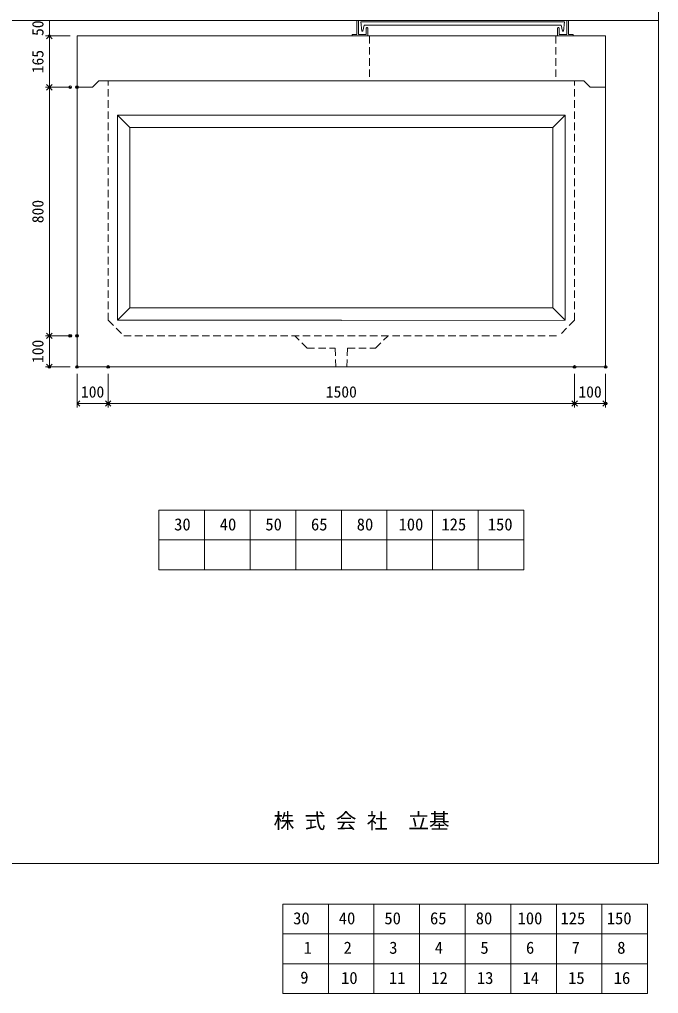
# Model space of a CAD drawing. Units: millimetres, scale not verified. Extents: x -6420 to 6420, y -3059 to 3059.
# Drawn here: x 4365 to 6420, y -3059 to 75 of the extents above; entities that cross this region are included whole.
import ezdxf
from ezdxf.enums import TextEntityAlignment as Align

# ---------------------------------------------------------------- set-up
doc = ezdxf.new("R2010")
doc.units = ezdxf.units.MM
doc.header["$LTSCALE"] = 20
doc.header["$PDMODE"] = 32
doc.header["$PDSIZE"] = 8
doc.linetypes.add('DASHED1', pattern=[1.8, 1.2, -0.6])
doc.layers.add('0-1_Defpoints', color=7, linetype='Continuous')
for name, color, linetype, lineweight in [('0-2_waku', 7, 'Continuous', 18), ('0-3_gaikei', 7, 'Continuous', 18), ('0-4_kakure', 7, 'DASHED1', 5), ('0-5_sunpou', 7, 'Continuous', 5), ('0-8_uchigawa', 6, 'Continuous', 18), ('0-A_futa', 3, 'Continuous', 18), ('0-B_GL', 4, 'Continuous', 18), ('0-D_文字１', 7, 'Continuous', 18), ('1-4_文字２', 7, 'Continuous', 5)]:
    doc.layers.add(name, color=color, linetype=linetype, lineweight=lineweight)
doc.styles.add('ＭＳ ゴシック', font='')
doc.styles.get('ＭＳ ゴシック').set_extended_font_data('MS Gothic')

# ---------------------------------------------------------------- blocks, each defined once
blk = doc.blocks.new('_Open90')
at = {"layer": '0-5_sunpou'}
blk.add_line((0, 0), (-1, 0), dxfattribs=at)
blk.add_lwpolyline([(-0.5, 0.5), (0, 0), (-0.5, -0.5)], dxfattribs=at)
blk = doc.blocks.new('16 5')
at = {"layer": '0-5_sunpou'}
for p, q in [((75.03, 82.5), (-5, 82.5)), ((8, 64.5), (8, -64.5)), ((53.03, -82.5), (-5, -82.5))]:
    blk.add_line(p, q, dxfattribs=at)
at = {"layer": '0-5_sunpou', "xscale": 18, "yscale": 18}
for p, rotation in [((8, 82.5), 90), ((8, -82.5), 270)]:
    blk.add_blockref('_Open90', p, dxfattribs=dict(at, rotation=rotation))
at = {"layer": '0-5_sunpou', "style": 'ＭＳ ゴシック'}
blk.add_text('165', height=36.66, rotation=90, dxfattribs=at).set_placement((0, -37.5), align=Align.BOTTOM_LEFT)
blk = doc.blocks.new('5 0')
at = {"layer": '0-5_sunpou'}
for p, q in [((2.73, 37.5), (2.73, -12.5)), ((9.9, -12.5), (-10.27, -12.5))]:
    blk.add_line(p, q, dxfattribs=at)
blk.add_point((2.73, -12.5), dxfattribs=at)
at = {"layer": '0-5_sunpou', "style": 'ＭＳ ゴシック'}
blk.add_text('50', height=36.66, rotation=90, dxfattribs=at).set_placement((-5.27, -12.5), align=Align.BOTTOM_LEFT)
blk = doc.blocks.new('D71')
at = {"layer": '0-1_Defpoints'}
for p in [(7133.24, 2425.17), (7044.21, 1625.17), (7133.24, 1625.17)]:
    blk.add_point(p, dxfattribs=at)
at = {"layer": '0-5_sunpou'}
for p, q in [((7111.24, 2425.17), (7031.21, 2425.17)), ((7044.21, 2407.17), (7044.21, 1643.17)), ((7111.24, 1625.17), (7031.21, 1625.17))]:
    blk.add_line(p, q, dxfattribs=at)
at = {"layer": '0-5_sunpou', "xscale": 18, "yscale": 18}
for p, rotation in [((7044.21, 2425.17), 90), ((7044.21, 1625.17), 270)]:
    blk.add_blockref('_Open90', p, dxfattribs=dict(at, rotation=rotation))
at = {"layer": '0-5_sunpou', "style": 'ＭＳ ゴシック'}
blk.add_text('800', height=36.66, rotation=90, dxfattribs=at).set_placement((7036.21, 1987.67), align=Align.BOTTOM_LEFT)
blk = doc.blocks.new('D72')
at = {"layer": '0-1_Defpoints'}
for p in [(7111.24, 1625.17), (7044.21, 1525.17), (7133.24, 1525.17)]:
    blk.add_point(p, dxfattribs=at)
at = {"layer": '0-5_sunpou'}
for p, q in [((7089.24, 1625.17), (7031.21, 1625.17)), ((7044.21, 1607.17), (7044.21, 1543.17)), ((7111.24, 1525.17), (7031.21, 1525.17))]:
    blk.add_line(p, q, dxfattribs=at)
at = {"layer": '0-5_sunpou', "xscale": 18, "yscale": 18}
for p, rotation in [((7044.21, 1625.17), 90), ((7044.21, 1525.17), 270)]:
    blk.add_blockref('_Open90', p, dxfattribs=dict(at, rotation=rotation))
at = {"layer": '0-5_sunpou', "style": 'ＭＳ ゴシック'}
blk.add_text('100', height=36.66, rotation=90, dxfattribs=at).set_placement((7036.21, 1537.67), align=Align.BOTTOM_LEFT)
blk = doc.blocks.new('D73')
at = {"layer": '0-1_Defpoints'}
for p in [(7133.24, 1525.17), (7233.24, 1525.17), (7233.24, 1407.46)]:
    blk.add_point(p, dxfattribs=at)
at = {"layer": '0-5_sunpou'}
for p, q in [((7133.24, 1503.17), (7133.24, 1394.46)), ((7233.24, 1503.17), (7233.24, 1394.46)), ((7151.24, 1407.46), (7215.24, 1407.46))]:
    blk.add_line(p, q, dxfattribs=at)
at = {"layer": '0-5_sunpou', "xscale": 18, "yscale": 18, "rotation": 180}
blk.add_blockref('_Open90', (7133.24, 1407.46), dxfattribs=at)
at = {"layer": '0-5_sunpou', "xscale": 18, "yscale": 18}
blk.add_blockref('_Open90', (7233.24, 1407.46), dxfattribs=at)
at = {"layer": '0-5_sunpou', "style": 'ＭＳ ゴシック'}
blk.add_text('100', height=36.66, dxfattribs=at).set_placement((7145.74, 1415.46), align=Align.BOTTOM_LEFT)
blk = doc.blocks.new('D74')
at = {"layer": '0-1_Defpoints'}
for p in [(7233.24, 1525.17), (8733.24, 1525.17), (8733.24, 1407.46)]:
    blk.add_point(p, dxfattribs=at)
at = {"layer": '0-5_sunpou'}
for p, q in [((7233.24, 1503.17), (7233.24, 1394.46)), ((8733.24, 1503.17), (8733.24, 1394.46)), ((7251.24, 1407.46), (8715.24, 1407.46))]:
    blk.add_line(p, q, dxfattribs=at)
at = {"layer": '0-5_sunpou', "xscale": 18, "yscale": 18, "rotation": 180}
blk.add_blockref('_Open90', (7233.24, 1407.46), dxfattribs=at)
at = {"layer": '0-5_sunpou', "xscale": 18, "yscale": 18}
blk.add_blockref('_Open90', (8733.24, 1407.46), dxfattribs=at)
at = {"layer": '0-5_sunpou', "style": 'ＭＳ ゴシック'}
blk.add_text('1500', height=36.66, dxfattribs=at).set_placement((7933.24, 1415.46), align=Align.BOTTOM_LEFT)
blk = doc.blocks.new('D75')
at = {"layer": '0-1_Defpoints'}
for p in [(8733.24, 1525.17), (8833.24, 1525.17), (8833.24, 1407.46)]:
    blk.add_point(p, dxfattribs=at)
at = {"layer": '0-5_sunpou'}
for p, q in [((8733.24, 1503.17), (8733.24, 1394.46)), ((8833.24, 1503.17), (8833.24, 1394.46)), ((8751.24, 1407.46), (8815.24, 1407.46))]:
    blk.add_line(p, q, dxfattribs=at)
at = {"layer": '0-5_sunpou', "xscale": 18, "yscale": 18, "rotation": 180}
blk.add_blockref('_Open90', (8733.24, 1407.46), dxfattribs=at)
at = {"layer": '0-5_sunpou', "xscale": 18, "yscale": 18}
blk.add_blockref('_Open90', (8833.24, 1407.46), dxfattribs=at)
at = {"layer": '0-5_sunpou', "style": 'ＭＳ ゴシック'}
blk.add_text('100', height=36.66, dxfattribs=at).set_placement((8745.74, 1415.46), align=Align.BOTTOM_LEFT)

msp = doc.modelspace()

# ---------------------------------------------------------------- linework, layer by layer
at = {"layer": '0-2_waku'}
for p, q in [((6420, 3059.2), (6420, -2640.8)), ((6420, 3059.2), (6420, -2640.8)), ((6420, 2702.95), (6420, -2640.8)), ((4813.33, -1503.46), (4813.33, -1695.46)), ((4813.33, -1503.46), (4813.33, -1695.46)), ((4813.33, -1503.46), (4813.33, -1695.46)), ((4813.33, -1503.46), (4813.33, -1695.46)), ((4813.33, -1503.46), (5986.67, -1503.46)), ((4960, -1503.46), (4960, -1695.46)), ((5106.67, -1503.46), (5106.67, -1695.46)), ((5106.67, -1503.46), (5106.67, -1695.46)), ((5253.33, -1503.46), (5253.33, -1695.46)), ((5400, -1503.46), (5400, -1695.46)), ((5546.67, -1503.46), (5546.67, -1695.46)), ((5693.33, -1503.46), (5693.33, -1695.46)), ((5840, -1503.46), (5840, -1695.46)), ((5986.67, -1503.46), (5986.67, -1695.46)), ((4813.33, -1599.46), (5986.67, -1599.46)), ((4813.33, -1695.46), (5986.67, -1695.46)), ((-1740, -2640.8), (6420, -2640.8))]:
    msp.add_line(p, q, dxfattribs=at)
msp.add_lwpolyline([(-1740, 3059.2), (6420, 3059.2), (6420, -2640.8)], dxfattribs=at)
at = {"layer": '0-3_gaikei'}
for p, q in [((4550, 7.54), (4550, 22.54)), ((4550, 22.54), (4550, -142.46)), ((4550, 22.54), (6250, 22.54)), ((4550, 22.54), (6250, 22.54)), ((4550, 22.54), (6250, 22.54)), ((4550, 7.54), (4550, 22.54)), ((4550, 22.54), (6250, 22.54)), ((6250, -142.46), (6250, 22.54)), ((4620, -122.46), (4600, -142.46)), ((4620, -122.46), (4600, -142.46)), ((4620, -122.46), (4600, -142.46)), ((4620, -122.46), (4600, -142.46)), ((4620, -122.46), (4600, -142.46)), ((4620, -122.46), (4600, -142.46)), ((4620, -122.46), (4600, -142.46)), ((4620, -122.46), (4600, -142.46)), ((4620, -122.46), (4600, -142.46)), ((4620, -122.46), (4600, -142.46)), ((4620, -122.46), (4600, -142.46)), ((4620, -122.46), (4600, -142.46)), ((4620, -122.46), (4600, -142.46)), ((4620, -122.46), (4600, -142.46)), ((4620, -122.46), (4600, -142.46)), ((4620, -122.46), (4600, -142.46)), ((4620, -122.46), (4600, -142.46)), ((4620, -122.46), (4600, -142.46)), ((4620, -122.46), (4600, -142.46)), ((4620, -122.46), (4600, -142.46)), ((4620, -122.46), (4600, -142.46)), ((4620, -122.46), (4600, -142.46)), ((4620, -122.46), (4600, -142.46)), ((4620, -122.46), (4600, -142.46)), ((4620, -122.46), (4600, -142.46)), ((4620, -122.46), (4600, -142.46)), ((4620, -122.46), (4600, -142.46)), ((4620, -122.46), (4600, -142.46)), ((4620, -122.46), (4600, -142.46)), ((4620, -122.46), (4600, -142.46)), ((4620, -122.46), (4600, -142.46)), ((4620, -122.46), (4600, -142.46)), ((4620, -122.46), (6180, -122.46)), ((4620, -122.46), (6180, -122.46)), ((4620, -122.46), (6180, -122.46)), ((4620, -122.46), (6180, -122.46)), ((4620, -122.46), (6180, -122.46)), ((4620, -122.46), (6180, -122.46)), ((4620, -122.46), (6180, -122.46)), ((4620, -122.46), (6180, -122.46)), ((4620, -122.46), (6180, -122.46)), ((4620, -122.46), (6180, -122.46)), ((4620, -122.46), (6180, -122.46)), ((4620, -122.46), (6180, -122.46)), ((4620, -122.46), (6180, -122.46)), ((4620, -122.46), (6180, -122.46)), ((4620, -122.46), (6180, -122.46)), ((4620, -122.46), (6180, -122.46)), ((4620, -122.46), (6180, -122.46)), ((4620, -122.46), (6180, -122.46)), ((4620, -122.46), (6180, -122.46)), ((4620, -122.46), (6180, -122.46)), ((4620, -122.46), (6180, -122.46)), ((4620, -122.46), (6180, -122.46)), ((4620, -122.46), (6180, -122.46)), ((4620, -122.46), (6180, -122.46)), ((4620, -122.46), (6180, -122.46)), ((4620, -122.46), (6180, -122.46)), ((4620, -122.46), (6180, -122.46)), ((4620, -122.46), (6180, -122.46)), ((4620, -122.46), (6180, -122.46)), ((4620, -122.46), (6180, -122.46)), ((4620, -122.46), (6180, -122.46)), ((4620, -122.46), (6180, -122.46)), ((6180, -122.46), (6200, -142.46)), ((6180, -122.46), (6200, -142.46)), ((6180, -122.46), (6200, -142.46)), ((6180, -122.46), (6200, -142.46)), ((6180, -122.46), (6200, -142.46)), ((6180, -122.46), (6200, -142.46)), ((6180, -122.46), (6200, -142.46)), ((6180, -122.46), (6200, -142.46)), ((6180, -122.46), (6200, -142.46)), ((6180, -122.46), (6200, -142.46)), ((6180, -122.46), (6200, -142.46)), ((6180, -122.46), (6200, -142.46)), ((6180, -122.46), (6200, -142.46)), ((6180, -122.46), (6200, -142.46)), ((6180, -122.46), (6200, -142.46)), ((6180, -122.46), (6200, -142.46)), ((6180, -122.46), (6200, -142.46)), ((6180, -122.46), (6200, -142.46)), ((6180, -122.46), (6200, -142.46)), ((6180, -122.46), (6200, -142.46)), ((6180, -122.46), (6200, -142.46)), ((6180, -122.46), (6200, -142.46)), ((6180, -122.46), (6200, -142.46)), ((6180, -122.46), (6200, -142.46)), ((6180, -122.46), (6200, -142.46)), ((6180, -122.46), (6200, -142.46)), ((6180, -122.46), (6200, -142.46)), ((6180, -122.46), (6200, -142.46)), ((6180, -122.46), (6200, -142.46)), ((6180, -122.46), (6200, -142.46)), ((6180, -122.46), (6200, -142.46)), ((6180, -122.46), (6200, -142.46)), ((4550, -142.46), (4600, -142.46)), ((4550, -142.46), (4600, -142.46)), ((4550, -142.46), (4600, -142.46)), ((4550, -142.46), (4600, -142.46)), ((4550, -142.46), (4600, -142.46)), ((4550, -142.46), (4600, -142.46)), ((4550, -142.46), (4600, -142.46)), ((4550, -142.46), (4600, -142.46)), ((4550, -142.46), (4600, -142.46)), ((4550, -142.46), (4600, -142.46)), ((4550, -142.46), (4600, -142.46)), ((4550, -142.46), (4600, -142.46)), ((4550, -142.46), (4600, -142.46)), ((4550, -142.46), (4600, -142.46)), ((4550, -142.46), (4600, -142.46)), ((4550, -142.46), (4600, -142.46)), ((4550, -142.46), (4600, -142.46)), ((4550, -142.46), (4600, -142.46)), ((4550, -142.46), (4600, -142.46)), ((4550, -142.46), (4600, -142.46)), ((4550, -142.46), (4600, -142.46)), ((4550, -142.46), (4600, -142.46)), ((4550, -142.46), (4600, -142.46)), ((4550, -142.46), (4600, -142.46)), ((4550, -142.46), (4600, -142.46)), ((4550, -142.46), (4600, -142.46)), ((4550, -142.46), (4600, -142.46)), ((4550, -142.46), (4600, -142.46)), ((4550, -142.46), (4600, -142.46)), ((4550, -142.46), (4600, -142.46)), ((4550, -142.46), (4600, -142.46)), ((4550, -142.46), (4600, -142.46)), ((6200, -142.46), (6250, -142.46)), ((6200, -142.46), (6250, -142.46)), ((6200, -142.46), (6250, -142.46)), ((6200, -142.46), (6250, -142.46)), ((6200, -142.46), (6250, -142.46)), ((6200, -142.46), (6250, -142.46)), ((6200, -142.46), (6250, -142.46)), ((6200, -142.46), (6250, -142.46)), ((6200, -142.46), (6250, -142.46)), ((6200, -142.46), (6250, -142.46)), ((6200, -142.46), (6250, -142.46)), ((6200, -142.46), (6250, -142.46)), ((6200, -142.46), (6250, -142.46)), ((6200, -142.46), (6250, -142.46)), ((6200, -142.46), (6250, -142.46)), ((6200, -142.46), (6250, -142.46)), ((6200, -142.46), (6250, -142.46)), ((6200, -142.46), (6250, -142.46)), ((6200, -142.46), (6250, -142.46)), ((6200, -142.46), (6250, -142.46)), ((6200, -142.46), (6250, -142.46)), ((6200, -142.46), (6250, -142.46)), ((6200, -142.46), (6250, -142.46)), ((6200, -142.46), (6250, -142.46)), ((6200, -142.46), (6250, -142.46)), ((6200, -142.46), (6250, -142.46)), ((6200, -142.46), (6250, -142.46)), ((6200, -142.46), (6250, -142.46)), ((6200, -142.46), (6250, -142.46)), ((6200, -142.46), (6250, -142.46)), ((6200, -142.46), (6250, -142.46)), ((6200, -142.46), (6250, -142.46)), ((6250, -1042.46), (6250, -142.46))]:
    msp.add_line(p, q, dxfattribs=at)
msp.add_lwpolyline([(4550, -142.46), (4550, -1042.46), (6250, -1042.46)], dxfattribs=at)
at = {"layer": '0-4_kakure'}
for p, q in [((5490, 22.54), (5490, -122.46)), ((6090, 22.54), (6090, -122.46)), ((4650, -892.46), (4650, -122.46)), ((6150, -892.46), (6150, -122.46)), ((4650, -892.46), (4700, -942.46)), ((6150, -892.46), (6100, -942.46)), ((4700, -942.46), (6100, -942.46)), ((5290, -982.46), (5250, -942.46)), ((5290, -982.46), (5380, -982.46)), ((5380, -982.46), (5382.5, -1042.46)), ((5420, -982.46), (5417.5, -1042.46))]:
    msp.add_line(p, q, dxfattribs=at)
msp.add_lwpolyline([(5420, -982.46), (5510, -982.46), (5550, -942.46)], dxfattribs=at)
at = {"layer": '0-5_sunpou'}
msp.add_line((4529, 72.54), (4447.97, 72.54), dxfattribs=at)
for p in [(4460.97, -142.46), (4528, -142.46)]:
    msp.add_point(p, dxfattribs=at)
at = {"layer": '0-8_uchigawa'}
for p, q in [((4680, -232.46), (5400, -232.46)), ((4720, -272.46), (4680, -232.46)), ((4680, -232.46), (4680, -892.46)), ((6120, -232.46), (5400, -232.46)), ((6080, -272.46), (6120, -232.46)), ((6120, -232.46), (6120, -892.46)), ((6120, -232.46), (6120, -892.46)), ((4720, -272.46), (5400, -272.46)), ((4720, -272.46), (5400, -272.46)), ((4720, -272.46), (4720, -852.46)), ((6080, -272.46), (5400, -272.46)), ((6080, -272.46), (6080, -852.46)), ((4720, -852.46), (4680, -892.46)), ((4720, -852.46), (5400, -852.46)), ((4680, -892.46), (5400, -892.46)), ((5400.69, -893.15), (6120, -892.46))]:
    msp.add_line(p, q, dxfattribs=at)
msp.add_lwpolyline([(5400, -852.46), (6080, -852.46), (6120, -892.46)], dxfattribs=at)
at = {"layer": '0-A_futa'}
for p, q in [((5450, 70.54), (5450, 27.54)), ((5452, 72.54), (5455, 72.54)), ((5455, 72.54), (5455, 27.54)), ((5462.81, 68.04), (6117.14, 68.04)), ((5462.81, 68.04), (5465.3, 38.04)), ((6117.14, 68.04), (6114.89, 38.04)), ((6125, 72.54), (6128, 72.54)), ((6125, 72.54), (6125, 27.54)), ((6130, 70.54), (6130, 27.54)), ((5465.3, 38.04), (5469.01, 38.04)), ((5473.33, 57.04), (5469.01, 38.04)), ((5473.33, 57.04), (6106.67, 57.04)), ((5480, 47.54), (5480, 27.54)), ((5482, 49.54), (5483, 49.54)), ((5485, 47.54), (5485, 22.54)), ((6095, 47.54), (6095, 22.54)), ((6098, 49.54), (6097, 49.54)), ((6100, 47.54), (6100, 27.54)), ((6106.67, 57.04), (6110.99, 38.04)), ((6114.89, 38.04), (6110.99, 38.04)), ((5435, 25.54), (5435, 24.54)), ((5437, 27.54), (5450, 27.54)), ((5490, 22.54), (5437, 22.54)), ((5455, 27.54), (5480, 27.54)), ((6095, 22.54), (6143, 22.54)), ((6125, 27.54), (6100, 27.54)), ((6143, 27.54), (6130, 27.54)), ((6145, 25.54), (6145, 24.54))]:
    msp.add_line(p, q, dxfattribs=at)
for centre, start, end in [((5452, 70.54), 90, 180), ((6128, 70.54), 0, 90), ((5482, 47.54), 90, 180), ((5483, 47.54), 0, 90), ((6097, 47.54), 90, 180), ((6098, 47.54), 0, 90), ((5437, 25.54), 90, 180), ((5437, 24.54), 180, 270), ((6143, 25.54), 0, 90), ((6143, 24.54), 270, 0)]:
    msp.add_arc(centre, 2, start, end, dxfattribs=at)
at = {"layer": '0-B_GL'}
msp.add_line((-1740, 72.54), (6420, 72.54), dxfattribs=at)
at = {"layer": '1-4_文字２'}
for p, q in [((5211.49, -2770.91), (5211.49, -2962.91)), ((5211.49, -2770.91), (5211.49, -2962.91)), ((5211.49, -2770.91), (5211.49, -2962.91)), ((5211.49, -2770.91), (5211.49, -2962.91)), ((5211.49, -2770.91), (6384.82, -2770.91)), ((5211.49, -2770.91), (5211.49, -2962.91)), ((5211.49, -2770.91), (5211.49, -2962.91)), ((5211.49, -2770.91), (5211.49, -2962.91)), ((5211.49, -2770.91), (5211.49, -2962.91)), ((5211.49, -2770.91), (6384.82, -2770.91)), ((5358.16, -2770.91), (5358.16, -2962.91)), ((5358.16, -2770.91), (5358.16, -2962.91)), ((5504.82, -2770.91), (5504.82, -2962.91)), ((5504.82, -2770.91), (5504.82, -2962.91)), ((5504.82, -2770.91), (5504.82, -2962.91)), ((5504.82, -2770.91), (5504.82, -2962.91)), ((5651.49, -2770.91), (5651.49, -2962.91)), ((5651.49, -2770.91), (5651.49, -2962.91)), ((5798.16, -2770.91), (5798.16, -2962.91)), ((5798.16, -2770.91), (5798.16, -2962.91)), ((5944.82, -2770.91), (5944.82, -2962.91)), ((5944.82, -2770.91), (5944.82, -2962.91)), ((6091.49, -2770.91), (6091.49, -2962.91)), ((6091.49, -2770.91), (6091.49, -2962.91)), ((6238.16, -2770.91), (6238.16, -2962.91)), ((6238.16, -2770.91), (6238.16, -2962.91)), ((6384.82, -2770.91), (6384.82, -2962.91)), ((6384.82, -2770.91), (6384.82, -2962.91)), ((5211.49, -2866.91), (6384.82, -2866.91)), ((5211.49, -2866.91), (6384.82, -2866.91)), ((5211.49, -2962.91), (6384.82, -2962.91)), ((5211.49, -2962.91), (6384.82, -2962.91)), ((5211.49, -2962.91), (5211.49, -3058.91)), ((5211.49, -2962.91), (5211.49, -3058.91)), ((5211.49, -2962.91), (5211.49, -3058.91)), ((5211.49, -2962.91), (5211.49, -3058.91)), ((5211.49, -2962.91), (6384.82, -2962.91)), ((5211.49, -2962.91), (5211.49, -3058.91)), ((5211.49, -2962.91), (5211.49, -3058.91)), ((5211.49, -2962.91), (5211.49, -3058.91)), ((5211.49, -2962.91), (5211.49, -3058.91)), ((5211.49, -2962.91), (6384.82, -2962.91)), ((5358.16, -2962.91), (5358.16, -3058.91)), ((5358.16, -2962.91), (5358.16, -3058.91)), ((5504.82, -2962.91), (5504.82, -3058.91)), ((5504.82, -2962.91), (5504.82, -3058.91)), ((5504.82, -2962.91), (5504.82, -3058.91)), ((5504.82, -2962.91), (5504.82, -3058.91)), ((5651.49, -2962.91), (5651.49, -3058.91)), ((5651.49, -2962.91), (5651.49, -3058.91)), ((5798.16, -2962.91), (5798.16, -3058.91)), ((5798.16, -2962.91), (5798.16, -3058.91)), ((5944.82, -2962.91), (5944.82, -3058.91)), ((5944.82, -2962.91), (5944.82, -3058.91)), ((6091.49, -2962.91), (6091.49, -3058.91)), ((6091.49, -2962.91), (6091.49, -3058.91)), ((6238.16, -2962.91), (6238.16, -3058.91)), ((6238.16, -2962.91), (6238.16, -3058.91)), ((6384.82, -2962.91), (6384.82, -3058.91)), ((6384.82, -2962.91), (6384.82, -3058.91)), ((5211.49, -3058.91), (6384.82, -3058.91)), ((5211.49, -3058.91), (6384.82, -3058.91))]:
    msp.add_line(p, q, dxfattribs=at)

# ---------------------------------------------------------------- block references
at = {"layer": '0-5_sunpou'}
for name, p in [('5 0', (4458.24, 35.04)), ('16 5', (4452.97, -59.96)), ('D71', (-2583.24, -2567.63)), ('D72', (-2583.24, -2567.63)), ('D73', (-2583.24, -2567.63)), ('D74', (-2583.24, -2567.63)), ('D75', (-2583.24, -2567.63))]:
    msp.add_blockref(name, p, dxfattribs=at)

# ---------------------------------------------------------------- texts
at = {"layer": '0-D_文字１', "style": 'ＭＳ ゴシック'}
for s, height, p in [('30', 39.1, (4862.21, -1580.55)), ('40', 39.1, (5008.88, -1580.55)), ('50', 39.1, (5155.55, -1580.55)), ('65', 39.1, (5302.21, -1580.55)), ('80', 39.1, (5449.42, -1580.55)), ('100', 39.1, (5583.92, -1580.55)), ('125', 39.1, (5721.77, -1580.55)), ('150', 39.1, (5870.79, -1580.55)), (' 株 式 会 社\u3000立基', 48.88, (5148.71, -2542.61))]:
    msp.add_text(s, height=height, dxfattribs=at).set_placement(p, align=Align.BOTTOM_LEFT)
at = {"layer": '1-4_文字２', "style": 'ＭＳ ゴシック'}
for s, p in [('30', (5245.03, -2848)), ('30', (5245.03, -2848)), ('40', (5391.69, -2848)), ('40', (5391.69, -2848)), ('50', (5538.36, -2848)), ('50', (5538.36, -2848)), ('65', (5685.03, -2848)), ('65', (5685.03, -2848)), ('80', (5832.24, -2848)), ('80', (5832.24, -2848)), ('100', (5966.74, -2848)), ('100', (5966.74, -2848)), ('125', (6104.59, -2848)), ('125', (6104.59, -2848)), ('150', (6253.6, -2848)), ('150', (6253.6, -2848)), ('1', (5278.56, -2942.71)), ('2', (5407.14, -2942.71)), ('3', (5553.81, -2942.71)), ('4', (5700.47, -2942.71)), ('5', (5847.14, -2942.71)), ('6', (5993.81, -2942.71)), ('7', (6140.47, -2942.71)), ('8', (6287.14, -2942.71)), ('9', (5267.8, -3038.71)), ('10', (5399.02, -3040)), ('11', (5553.02, -3040)), ('12', (5689.3, -3040)), ('13', (5835.96, -3040)), ('14', (5982.63, -3040)), ('15', (6129.3, -3040)), ('16', (6275.96, -3040))]:
    msp.add_text(s, height=39.1, dxfattribs=at).set_placement(p, align=Align.BOTTOM_LEFT)

doc.saveas('drawing.dxf')
